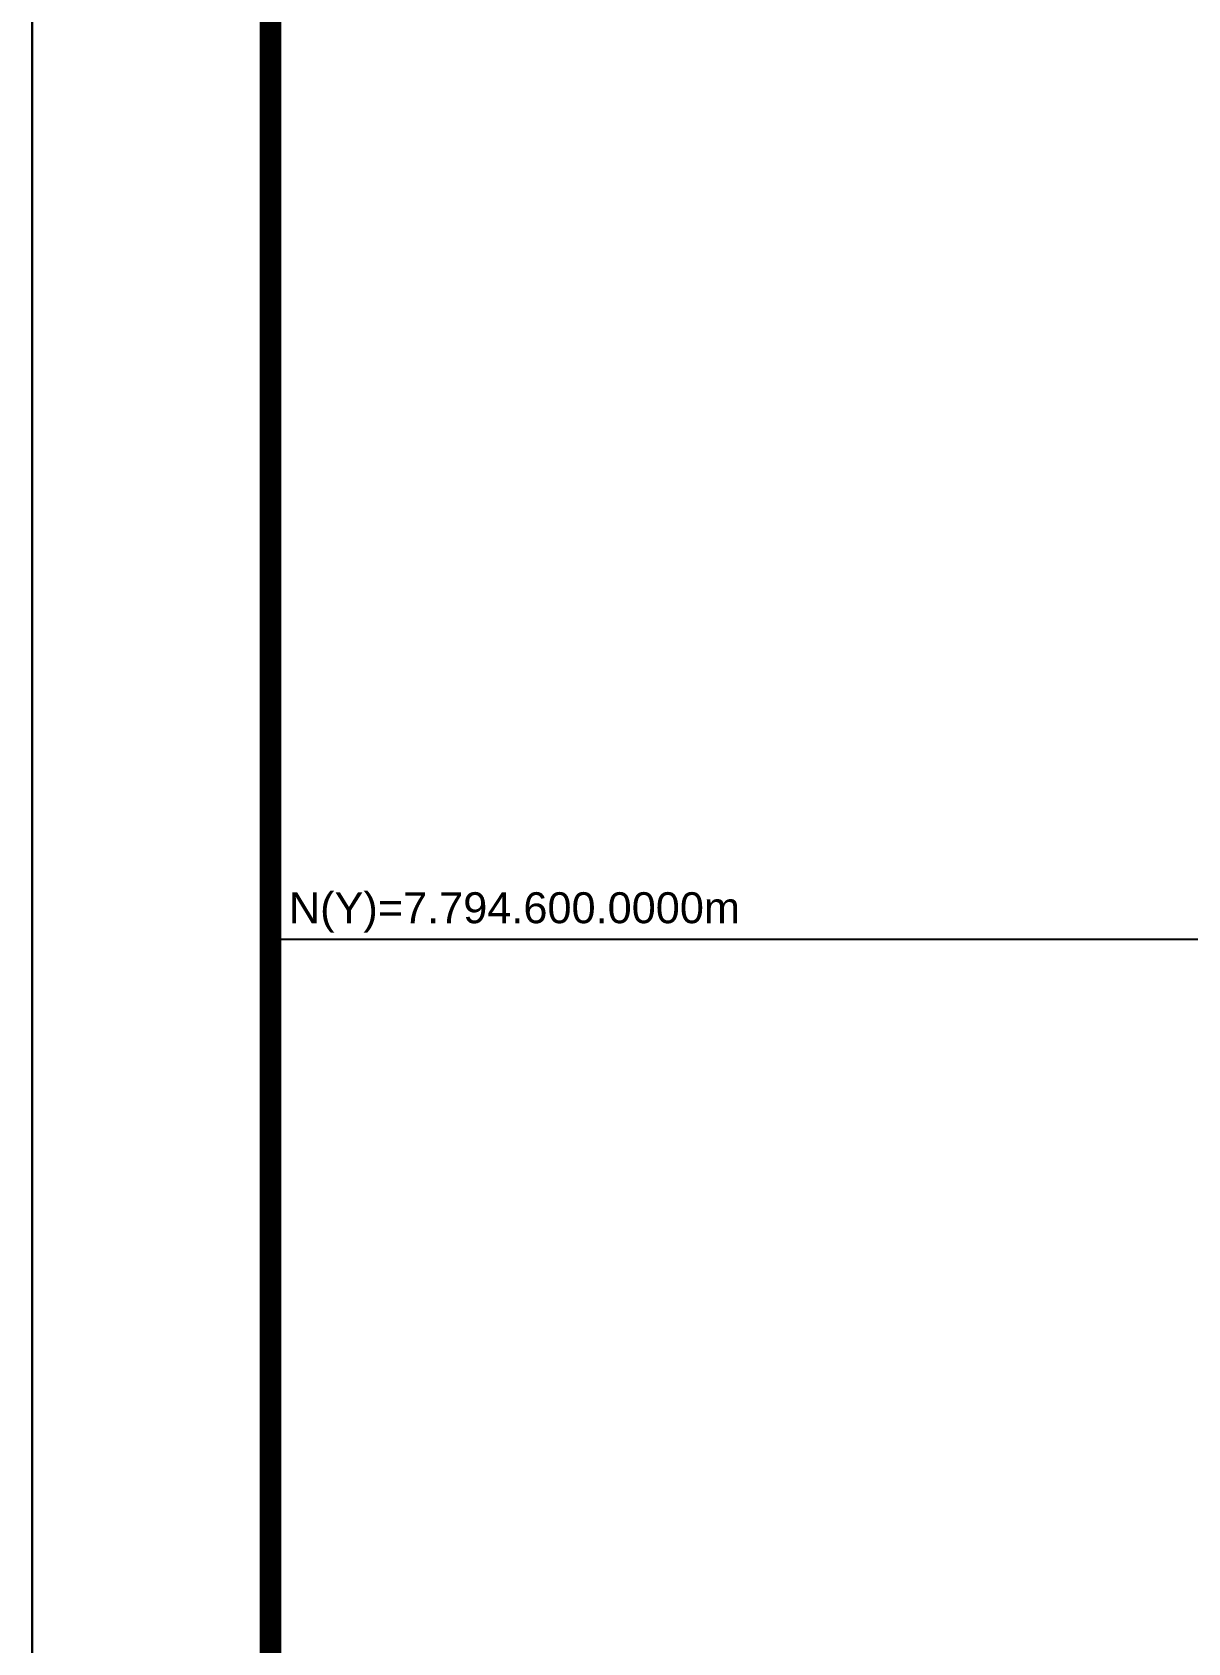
# Model space of a CAD drawing. Header units: inches. Extents: x 743346 to 745446, y 7792686 to 7795656.
# Drawn here: x 743346 to 743831, y 7794305 to 7794981 of the extents above; entities that cross this region are included whole.
import ezdxf
from ezdxf.enums import TextEntityAlignment as Align

# ---------------------------------------------------------------- set-up
doc = ezdxf.new("R2010")
doc.units = ezdxf.units.IN
doc.header["$MEASUREMENT"] = 0
doc.linetypes.add('LIN0', pattern=[0])
doc.layers.add('MALHA', color=8, linetype='Continuous')
doc.layers.add('MARGEM', color=5, linetype='Continuous')
doc.styles.get("Standard").update_dxf_attribs({"font": 'arial.ttf'})

msp = doc.modelspace()

# ---------------------------------------------------------------- linework, layer by layer
at = {"layer": 'MALHA', "color": 8}
msp.add_line((743446.06, 7794600), (744761.22, 7794600), dxfattribs=at)
at = {"layer": 'MARGEM', "color": 174, "linetype": 'LIN0'}
msp.add_line((743346.06, 7792686.48), (743346.06, 7795656.48), dxfattribs=at)
at = {"layer": 'MARGEM', "color": 174, "linetype": 'LIN0', "flags": 128}
msp.add_lwpolyline([(745446.06, 7792686.48), (745446.06, 7795656.48), (743346.06, 7795656.48), (743346.06, 7792686.48)], close=True, dxfattribs=at)
at = {"layer": 'MARGEM', "color": 174, "linetype": 'LIN0', "const_width": 9.09, "flags": 128}
msp.add_lwpolyline([(745346.06, 7793020.87), (745346.06, 7795556.48), (743446.06, 7795556.48), (743446.06, 7793020.87)], close=True, dxfattribs=at)

# ---------------------------------------------------------------- texts
at = {"layer": 'MALHA'}
msp.add_text('N(Y)=7.794.600.0000m', height=13, dxfattribs=at).set_placement((743643.01, 7794613.2), align=Align.MIDDLE_RIGHT)

doc.saveas('drawing.dxf')
